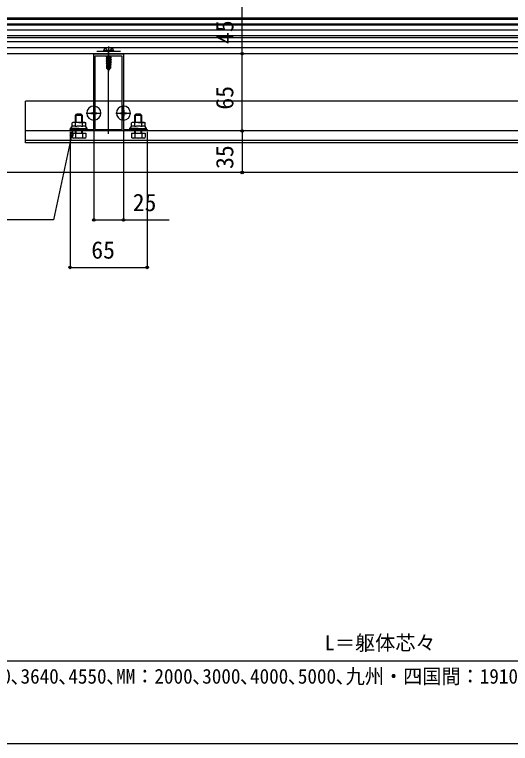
# Model space of a CAD drawing. Units: millimetres, scale not verified. Extents: x -875 to 875, y -1304 to 1296.
# Drawn here: x -118 to 300, y -1304 to -690 of the extents above; entities that cross this region are included whole.
import ezdxf
from ezdxf.enums import TextEntityAlignment as Align

# ---------------------------------------------------------------- set-up
doc = ezdxf.new("R2010")
doc.units = ezdxf.units.MM
doc.header["$LTSCALE"] = 8
for name, color, linetype in [('0-2_YKK_11', 7, 'Continuous'), ('0-4_YKK_12', 2, 'Continuous'), ('0-5_YKK_13', 4, 'Continuous'), ('0-6_YKK_D', 6, 'Continuous'), ('0-7_YKK_ZWAK', 7, 'Continuous')]:
    doc.layers.add(name, color=color, linetype=linetype)
doc.styles.add('ＭＳ ゴシック', font='')
doc.styles.get('ＭＳ ゴシック').set_extended_font_data('MS Gothic')

msp = doc.modelspace()

# ---------------------------------------------------------------- linework, layer by layer
at = {"layer": '0-2_YKK_11'}
for points in [[(-6, -787.9), (-71, -787.9), (-71, -786.7), (-63.958, -786.7), (-63.775, -786.82), (-63.225, -786.82), (-63.042, -786.7), (-51, -786.7), (-51, -722.9), (-38.958, -722.9), (-38.775, -723.02), (-38.225, -723.02), (-38.042, -722.9), (-26, -722.9), (-26, -786.7), (-13.958, -786.7), (-13.775, -786.82), (-13.225, -786.82), (-13.042, -786.7), (-6, -786.7)], [(-50, -724.9), (-50, -786.7), (-27, -786.7), (-27, -724.9)]]:
    msp.add_lwpolyline(points, close=True, dxfattribs=at)
at = {"layer": '0-4_YKK_12'}
for p, q in [((656.5, -694.02), (-233.5, -694.02)), ((656.5, -698.9), (-233.5, -698.9)), ((656.5, -709.4), (-233.5, -709.4)), ((656.5, -722.9), (-233.5, -722.9)), ((-38.5, -790.4), (-38.5, -720.4)), ((-51, -762.9), (-108.5, -762.9)), ((-108.5, -797.9), (-108.5, -762.9)), ((-27, -762.9), (-50, -762.9)), ((446.003, -762.9), (-26, -762.9)), ((531.5, -787.9), (-108.5, -787.9)), ((442, -795.9), (-108.5, -795.9)), ((442, -797.9), (-108.5, -797.9)), ((441.5, -822.9), (-251, -822.9))]:
    msp.add_line(p, q, dxfattribs=at)
at = {"layer": '0-5_YKK_13'}
for p, q in [((656.5, -692.9), (-233.5, -692.9)), ((656.5, -697.9), (-233.5, -697.9)), ((656.5, -702.9), (-233.5, -702.9)), ((656.5, -707.9), (-233.5, -707.9)), ((656.5, -712.9), (-233.5, -712.9)), ((656.5, -717.9), (-233.5, -717.9)), ((-38.5, -716.7), (-38.5, -737.6)), ((656.5, -722.9), (-233.5, -722.9)), ((-48.5, -720.6), (-28.5, -720.6)), ((-42.5, -720.1), (-42.359, -719.297)), ((-34.5, -720.1), (-42.5, -720.1)), ((-42.5, -720.1), (-42.412, -720.6)), ((-34.588, -720.6), (-42.412, -720.6)), ((-34.5, -720.1), (-34.641, -719.297)), ((-34.5, -720.1), (-34.588, -720.6)), ((-36.7, -724.9), (-40.6, -725.55)), ((-40.6, -725.45), (-37.3, -724.9)), ((-40.6, -725.45), (-40.05, -725.132)), ((-40.6, -725.45), (-40.6, -725.55)), ((-40.6, -725.55), (-40.05, -725.867)), ((-40.6, -726.85), (-36.4, -726.15)), ((-36.4, -726.25), (-40.6, -726.95)), ((-40.6, -726.85), (-40.05, -726.532)), ((-40.6, -726.85), (-40.6, -726.95)), ((-40.6, -726.95), (-40.05, -727.267)), ((-40.6, -728.25), (-36.4, -727.55)), ((-36.4, -727.65), (-40.6, -728.35)), ((-40.6, -728.25), (-40.05, -727.932)), ((-40.6, -728.25), (-40.6, -728.35)), ((-40.6, -728.35), (-40.05, -728.667)), ((-40.6, -729.65), (-36.4, -728.95)), ((-36.4, -729.05), (-40.6, -729.75)), ((-40.6, -729.65), (-40.05, -729.332)), ((-40.6, -729.65), (-40.6, -729.75)), ((-40.6, -729.75), (-40.05, -730.067)), ((-40.6, -731.05), (-37.574, -730.546)), ((-37.602, -730.65), (-40.6, -731.15)), ((-39.021, -724.9), (-40.05, -725.132)), ((-40.05, -724.9), (-40.05, -725.132)), ((-36.95, -725.832), (-40.05, -726.532)), ((-40.05, -725.867), (-40.05, -726.532)), ((-36.95, -727.232), (-40.05, -727.932)), ((-40.05, -727.267), (-40.05, -727.932)), ((-36.95, -728.632), (-40.05, -729.332)), ((-40.05, -728.667), (-40.05, -729.332)), ((-36.95, -730.032), (-40.05, -730.732)), ((-40.05, -730.067), (-40.05, -730.732)), ((-37.59, -730.593), (-38.5, -734.978)), ((-37.168, -730.477), (-38.35, -736.176)), ((-37.168, -730.478), (-36.4, -730.35)), ((-36.4, -730.45), (-37.113, -730.569)), ((-37.1, -730.648), (-37.1, -734.926)), ((-36.95, -725.167), (-36.95, -725.832)), ((-36.4, -726.15), (-36.95, -725.832)), ((-36.95, -726.567), (-36.95, -727.232)), ((-36.4, -727.55), (-36.95, -727.232)), ((-36.95, -727.967), (-36.95, -728.632)), ((-36.4, -728.95), (-36.95, -728.632)), ((-36.95, -729.367), (-36.95, -730.032)), ((-36.4, -730.35), (-36.95, -730.032)), ((-36.4, -726.15), (-36.4, -726.25)), ((-36.4, -727.55), (-36.4, -727.65)), ((-36.4, -728.95), (-36.4, -729.05)), ((-36.4, -730.35), (-36.4, -730.45)), ((-40.6, -731.05), (-40.05, -730.732)), ((-40.6, -731.05), (-40.6, -731.15)), ((-40.6, -731.15), (-40.05, -731.467)), ((-40.2, -732.2), (-40.05, -732.132)), ((-40.2, -732.2), (-40.2, -735.05)), ((-37.924, -732.2), (-40.2, -732.2)), ((-39.243, -734.247), (-40.2, -735.05)), ((-38.65, -736.6), (-40.2, -735.05)), ((-37.66, -730.928), (-40.05, -731.467)), ((-40.05, -731.467), (-40.05, -732.132)), ((-37.805, -731.625), (-40.05, -732.132)), ((-37.865, -731.917), (-39.583, -732.2)), ((-38.5, -734.978), (-38.65, -736.6)), ((-38.65, -736.6), (-38.35, -736.6)), ((-38.5, -734.978), (-38.5, -736.6)), ((-37.1, -734.926), (-38.35, -736.176)), ((-38.35, -736.6), (-36.8, -735.05)), ((-38.35, -736.176), (-38.35, -736.6)), ((-37.92, -732.184), (-38.004, -732.2)), ((-36.95, -731.432), (-37.103, -731.467)), ((-36.5, -731.692), (-37.1, -731.791)), ((-36.5, -731.908), (-37.1, -732.024)), ((-36.8, -732.2), (-37.1, -732.2)), ((-36.8, -735.05), (-37.1, -734.926)), ((-36.95, -730.767), (-36.95, -731.432)), ((-36.5, -731.692), (-36.95, -731.432)), ((-36.5, -731.908), (-36.8, -732.081)), ((-36.8, -732.081), (-36.8, -735.05)), ((-36.5, -731.692), (-36.5, -731.908)), ((-51, -779.2), (-51, -766.6)), ((-26, -779.2), (-26, -766.6)), ((-57.3, -772.9), (-44.7, -772.9)), ((-53.5, -772.55), (-53.5, -773.25)), ((-53.5, -772.55), (-51.85, -772.55)), ((-53.5, -773.25), (-51.85, -773.25)), ((-51.35, -770.4), (-51, -770.4)), ((-51.35, -770.4), (-51.35, -772.05)), ((-50, -772.55), (-48.5, -772.55)), ((-50, -773.25), (-48.5, -773.25)), ((-48.5, -772.55), (-48.5, -773.25)), ((-32.3, -772.9), (-19.7, -772.9)), ((-28.5, -772.55), (-28.5, -773.25)), ((-28.5, -772.55), (-27, -772.55)), ((-28.5, -773.25), (-27, -773.25)), ((-26, -770.4), (-25.65, -770.4)), ((-25.65, -770.4), (-25.65, -772.05)), ((-25.15, -772.55), (-23.5, -772.55)), ((-25.15, -773.25), (-23.5, -773.25)), ((-23.5, -772.55), (-23.5, -773.25)), ((-60.5, -774.9), (-66.5, -774.9)), ((-65.96, -780.7), (-65.96, -774.36)), ((-61.04, -780.7), (-61.04, -774.36)), ((-51.35, -773.75), (-51.35, -775.4)), ((-51.35, -775.4), (-51, -775.4)), ((-26, -775.4), (-25.65, -775.4)), ((-25.65, -773.75), (-25.65, -775.4)), ((-10.5, -774.9), (-16.5, -774.9)), ((-15.96, -780.7), (-15.96, -774.36)), ((-11.04, -780.7), (-11.04, -774.36)), ((-70.5, -786.7), (-70.5, -785.9)), ((-68.5, -780.7), (-69.274, -781.147)), ((-69.274, -784.3), (-69.274, -781.147)), ((-63.5, -780.7), (-68.5, -780.7)), ((-66.387, -784.3), (-66.387, -781.147)), ((-63.5, -780.7), (-58.5, -780.7)), ((-60.613, -784.3), (-60.613, -781.147)), ((-58.5, -780.7), (-57.726, -781.147)), ((-57.726, -784.3), (-57.726, -781.147)), ((-56.5, -786.7), (-56.5, -785.9)), ((-20.5, -786.7), (-20.5, -785.9)), ((-18.5, -780.7), (-19.274, -781.147)), ((-19.274, -784.3), (-19.274, -781.147)), ((-13.5, -780.7), (-18.5, -780.7)), ((-16.387, -784.3), (-16.387, -781.147)), ((-13.5, -780.7), (-8.5, -780.7)), ((-10.613, -784.3), (-10.613, -781.147)), ((-8.5, -780.7), (-7.726, -781.147)), ((-7.726, -784.3), (-7.726, -781.147)), ((-6.5, -786.7), (-6.5, -785.9)), ((-63.5, -786.7), (-70.5, -786.7)), ((-69.274, -789.9), (-69.274, -793.453)), ((-66.5, -789.9), (-66.5, -787.9)), ((-66.387, -789.9), (-66.387, -793.453)), ((-65.96, -789.9), (-65.96, -787.9)), ((-63.5, -786.7), (-56.5, -786.7)), ((-61.04, -789.9), (-61.04, -787.9)), ((-60.613, -789.9), (-60.613, -793.453)), ((-60.5, -789.9), (-60.5, -787.9)), ((-13.5, -786.7), (-20.5, -786.7)), ((-19.274, -789.9), (-19.274, -793.453)), ((-16.5, -789.9), (-16.5, -787.9)), ((-16.387, -789.9), (-16.387, -793.453)), ((-15.96, -789.9), (-15.96, -787.9)), ((-13.5, -786.7), (-6.5, -786.7)), ((-11.04, -789.9), (-11.04, -787.9)), ((-10.613, -789.9), (-10.613, -793.453)), ((-10.5, -789.9), (-10.5, -787.9)), ((-68.5, -793.9), (-69.274, -793.453)), ((-58.5, -793.9), (-68.5, -793.9)), ((-58.5, -793.9), (-57.726, -793.453)), ((-18.5, -793.9), (-19.274, -793.453)), ((-8.5, -793.9), (-18.5, -793.9)), ((-8.5, -793.9), (-7.726, -793.453))]:
    msp.add_line(p, q, dxfattribs=at)
for points in [[(-40.8, -718.12), (-39.645, -720.437), (-38.5, -721.046)], [(-36.2, -718.12), (-37.355, -720.437), (-38.5, -721.046)], [(-36.487, -724.9), (-36.95, -725.167), (-40.05, -725.867)], [(-36.4, -726.25), (-36.95, -726.567), (-40.05, -727.267)], [(-36.4, -727.65), (-36.95, -727.967), (-40.05, -728.667)], [(-36.4, -729.05), (-36.95, -729.367), (-40.05, -730.067)], [(-36.4, -730.45), (-36.95, -730.767), (-37.1, -730.801)], [(-38.5, -734.978), (-39.243, -734.247), (-39.4, -732.2)], [(-66.5, -780.7), (-66.5, -774.9), (-65.5, -773.9)], [(-60.5, -780.7), (-60.5, -774.9), (-61.5, -773.9), (-65.5, -773.9)], [(-16.5, -780.7), (-16.5, -774.9), (-15.5, -773.9)], [(-10.5, -780.7), (-10.5, -774.9), (-11.5, -773.9), (-15.5, -773.9)], [(-63.5, -785.9), (-70.5, -785.9), (-69.274, -784.3)], [(-63.5, -785.9), (-56.5, -785.9), (-57.726, -784.3)], [(-13.5, -785.9), (-20.5, -785.9), (-19.274, -784.3)], [(-13.5, -785.9), (-6.5, -785.9), (-7.726, -784.3)], [(-69.274, -789.9), (-57.726, -789.9), (-57.726, -793.453)], [(-19.274, -789.9), (-7.726, -789.9), (-7.726, -793.453)]]:
    msp.add_lwpolyline(points, dxfattribs=at)
for centre, radius, start, end in [((-38.5, -724.2), 6.5, 57.94412, 122.05588), ((-41.472, -719.454), 0.9, 122.05588, 170), ((-35.528, -719.454), 0.9, 10, 57.94412), ((-37.348, -730.648), 0.248, 0, 167.19096), ((-51, -772.9), 5.9, 90, 270), ((-51, -772.9), 5.9, 279.75826, 80.24174), ((-26, -772.9), 5.9, 99.75826, 260.24174), ((-26, -772.9), 5.9, 270, 90), ((-51.85, -772.05), 0.5, 270, 0), ((-51.85, -773.75), 0.5, 0, 90), ((-25.15, -772.05), 0.5, 180, 270), ((-25.15, -773.75), 0.5, 90, 180), ((-67.83, -783.256), 2.556, 55.61575, 124.38425), ((-67.83, -786.409), 2.556, 55.61575, 124.38425), ((-63.5, -790.253), 9.553, 90, 107.58795), ((-63.5, -793.407), 9.553, 90, 107.58795), ((-63.5, -790.253), 9.553, 72.41205, 90), ((-63.5, -793.407), 9.553, 72.41205, 90), ((-59.17, -783.256), 2.556, 55.61575, 124.38425), ((-59.17, -786.409), 2.556, 55.61575, 124.38425), ((-17.83, -783.256), 2.556, 55.61575, 124.38425), ((-17.83, -786.409), 2.556, 55.61575, 124.38425), ((-13.5, -790.253), 9.553, 90, 107.58795), ((-13.5, -793.407), 9.553, 90, 107.58795), ((-13.5, -790.253), 9.553, 72.41205, 90), ((-13.5, -793.407), 9.553, 72.41205, 90), ((-9.17, -783.256), 2.556, 55.61575, 124.38425), ((-9.17, -786.409), 2.556, 55.61575, 124.38425), ((-67.83, -791.344), 2.556, 235.61575, 304.38425), ((-63.5, -784.347), 9.553, 252.41205, 287.58795), ((-59.17, -791.344), 2.556, 235.61575, 304.38425), ((-17.83, -791.344), 2.556, 235.61575, 304.38425), ((-13.5, -784.347), 9.553, 252.41205, 287.58795), ((-9.17, -791.344), 2.556, 235.61575, 304.38425)]:
    msp.add_arc(centre, radius, start, end, dxfattribs=at)
for centre, start_param, end_param in [((-69, -785.9), 3.1415927, 4.712389), ((-58, -785.9), 4.712389, 6.2831853), ((-19, -785.9), 3.1415927, 4.712389), ((-8, -785.9), 4.712389, 6.2831853)]:
    msp.add_ellipse(centre, major_axis=(1.5, 0), ratio=0.533333, start_param=start_param, end_param=end_param, dxfattribs=at)
at = {"layer": '0-6_YKK_D'}
for p, q in [((74, -722.9), (74, -677.9)), ((74, -787.9), (74, -722.9)), ((-71, -788.6), (-71, -903.9)), ((-51, -787.4), (-51, -863.9)), ((-26, -787.4), (-26, -863.9)), ((-6, -788.6), (-6, -903.9)), ((74, -787.9), (74, -822.9)), ((-71, -902.9), (-6, -902.9)), ((-288.5, -1234.4), (711.5, -1234.4))]:
    msp.add_line(p, q, dxfattribs=at)
for points in [[(-68.927, -787.9), (-69.821, -792.106), (-84.868, -862.9), (-206.561, -862.9)], [(-70.948, -791.866), (-68.927, -787.9), (-68.694, -792.346)], [(-51, -862.9), (-26, -862.9), (12.436, -862.9)]]:
    msp.add_lwpolyline(points, dxfattribs=at)
for centre in [(74, -722.9), (74, -722.9), (74, -787.9), (74, -787.9), (74, -822.9), (-51, -862.9), (-26, -862.9), (-71, -902.9), (-6, -902.9)]:
    msp.add_circle(centre, 1.075, dxfattribs=at)
at = {"layer": '0-7_YKK_ZWAK'}
msp.add_lwpolyline([(-875, -1303.9), (875, -1303.9), (875, 1246.1)], dxfattribs=at)

# ---------------------------------------------------------------- texts
at = {"layer": '0-6_YKK_D', "style": 'ＭＳ ゴシック'}
for s, p in [('45', (71, -714.718)), ('65', (71, -770.002)), ('35', (71, -819.945))]:
    msp.add_text(s, height=14.66, rotation=90, dxfattribs=at).set_placement(p, align=Align.BOTTOM_LEFT)
for s, height, p in [('25', 14.66, (-18.177, -859.9)), ('65', 14.66, (-53.102, -899.9)), ('L＝躯体芯々', 12.46, (143.597, -1229.178))]:
    msp.add_text(s, height=height, dxfattribs=at).set_placement(p, align=Align.BOTTOM_LEFT)
at = {"layer": '0-6_YKK_D', "style": 'ＭＳ ゴシック', "width": 0.95}
msp.add_text('（関東間：1820､2730､3640､4550､MM：2000､3000､4000､5000､九州・四国間：1910､2865､3820､4775）', height=12.46, dxfattribs=at).set_placement((-274.009, -1257.297), align=Align.BOTTOM_LEFT)

doc.saveas('drawing.dxf')
